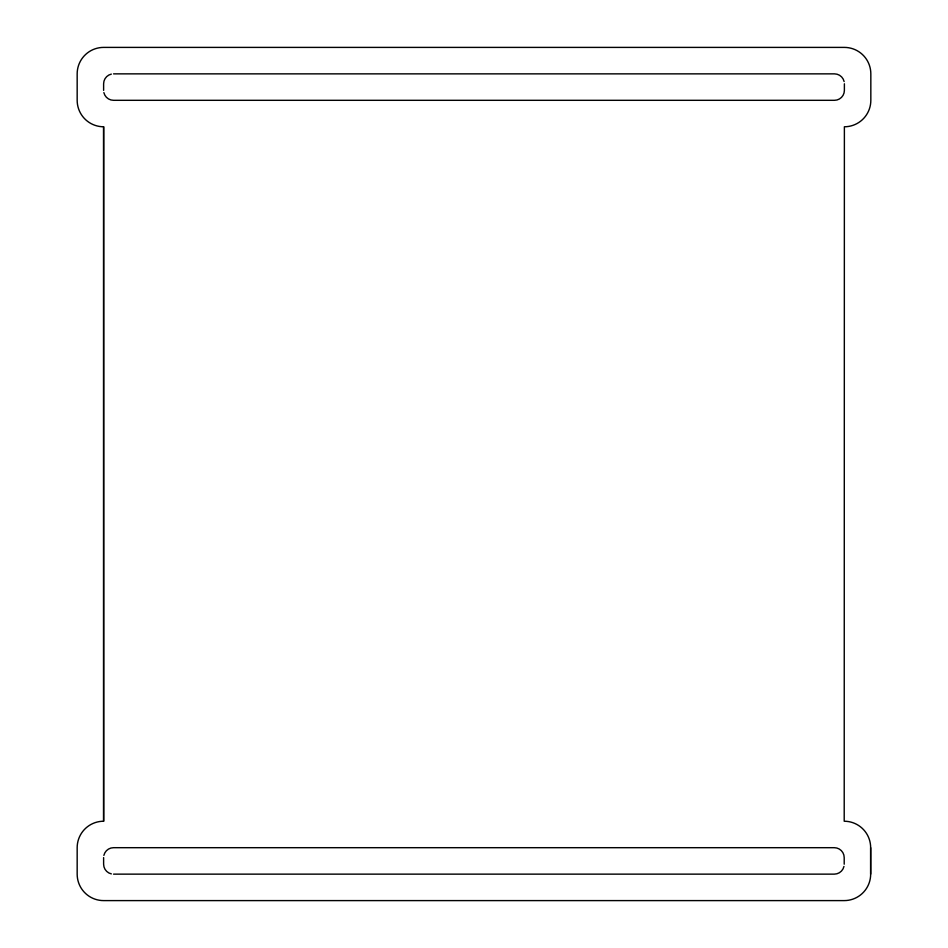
<?xml version="1.0" encoding="UTF-8"?>
<svg xmlns="http://www.w3.org/2000/svg" width="948" height="948" viewBox="0 0 948 948"><rect width="100%" height="100%" fill="white"/><g stroke="black" fill="none" stroke-linecap="round" stroke-linejoin="round"><path stroke-width="1.42" d="M103.616 821.229L103.616 126.771A26.461 26.461 0 0 1 77.167 100.31L77.167 73.861A26.461 26.461 0 0 1 103.616 47.4L844.384 47.4A26.461 26.461 0 0 1 870.833 73.861L870.833 100.31A26.461 26.461 0 0 1 844.384 126.771L844.206 821.229A26.449 26.449 0 0 1 870.655 847.69L870.667 874.139A26.461 26.461 0 0 1 844.206 900.6L103.616 900.6A26.461 26.461 0 0 1 77.167 874.139L77.167 847.69A26.461 26.461 0 0 1 103.616 821.229L103.616 126.771M870.643 874.139L870.655 847.69M113.547 73.861L834.453 73.861A9.918 9.918 0 0 1 844.135 81.564M113.547 874.139L834.287 874.139A9.918 9.918 0 0 0 843.957 866.425M844.384 83.78L844.384 90.392A9.918 9.918 0 0 1 834.453 100.31L113.547 100.31A9.918 9.918 0 0 1 103.865 92.596M844.206 864.221L844.206 857.608A9.918 9.918 0 0 0 834.287 847.69L113.547 847.69A9.918 9.918 0 0 0 103.865 855.392M103.616 90.392L103.616 83.78A9.918 9.918 0 0 1 111.331 74.11M103.616 857.608L103.616 864.221A9.918 9.918 0 0 0 111.331 873.89"/></g></svg>
